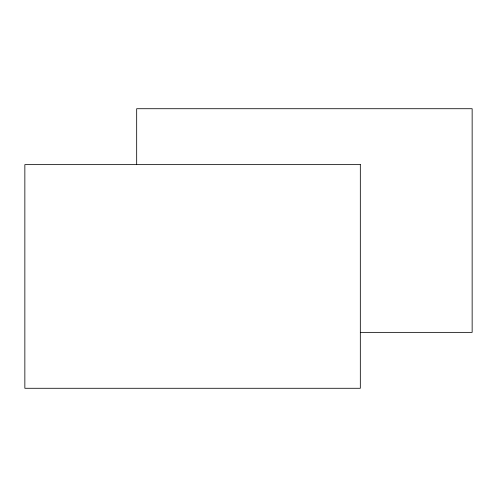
<?xml version="1.0" encoding="UTF-8"?>
<svg xmlns="http://www.w3.org/2000/svg" width="497" height="497" viewBox="0 0 497 497"><rect width="100%" height="100%" fill="white"/><g stroke="black" fill="none" stroke-linecap="round" stroke-linejoin="round"><path stroke-width="0.75" d="M360.325 332.369L472.15 332.369L472.15 108.719L136.675 108.719L136.675 164.631M360.325 164.631L24.85 164.631L24.85 388.281L360.325 388.281L360.325 164.631"/></g></svg>
